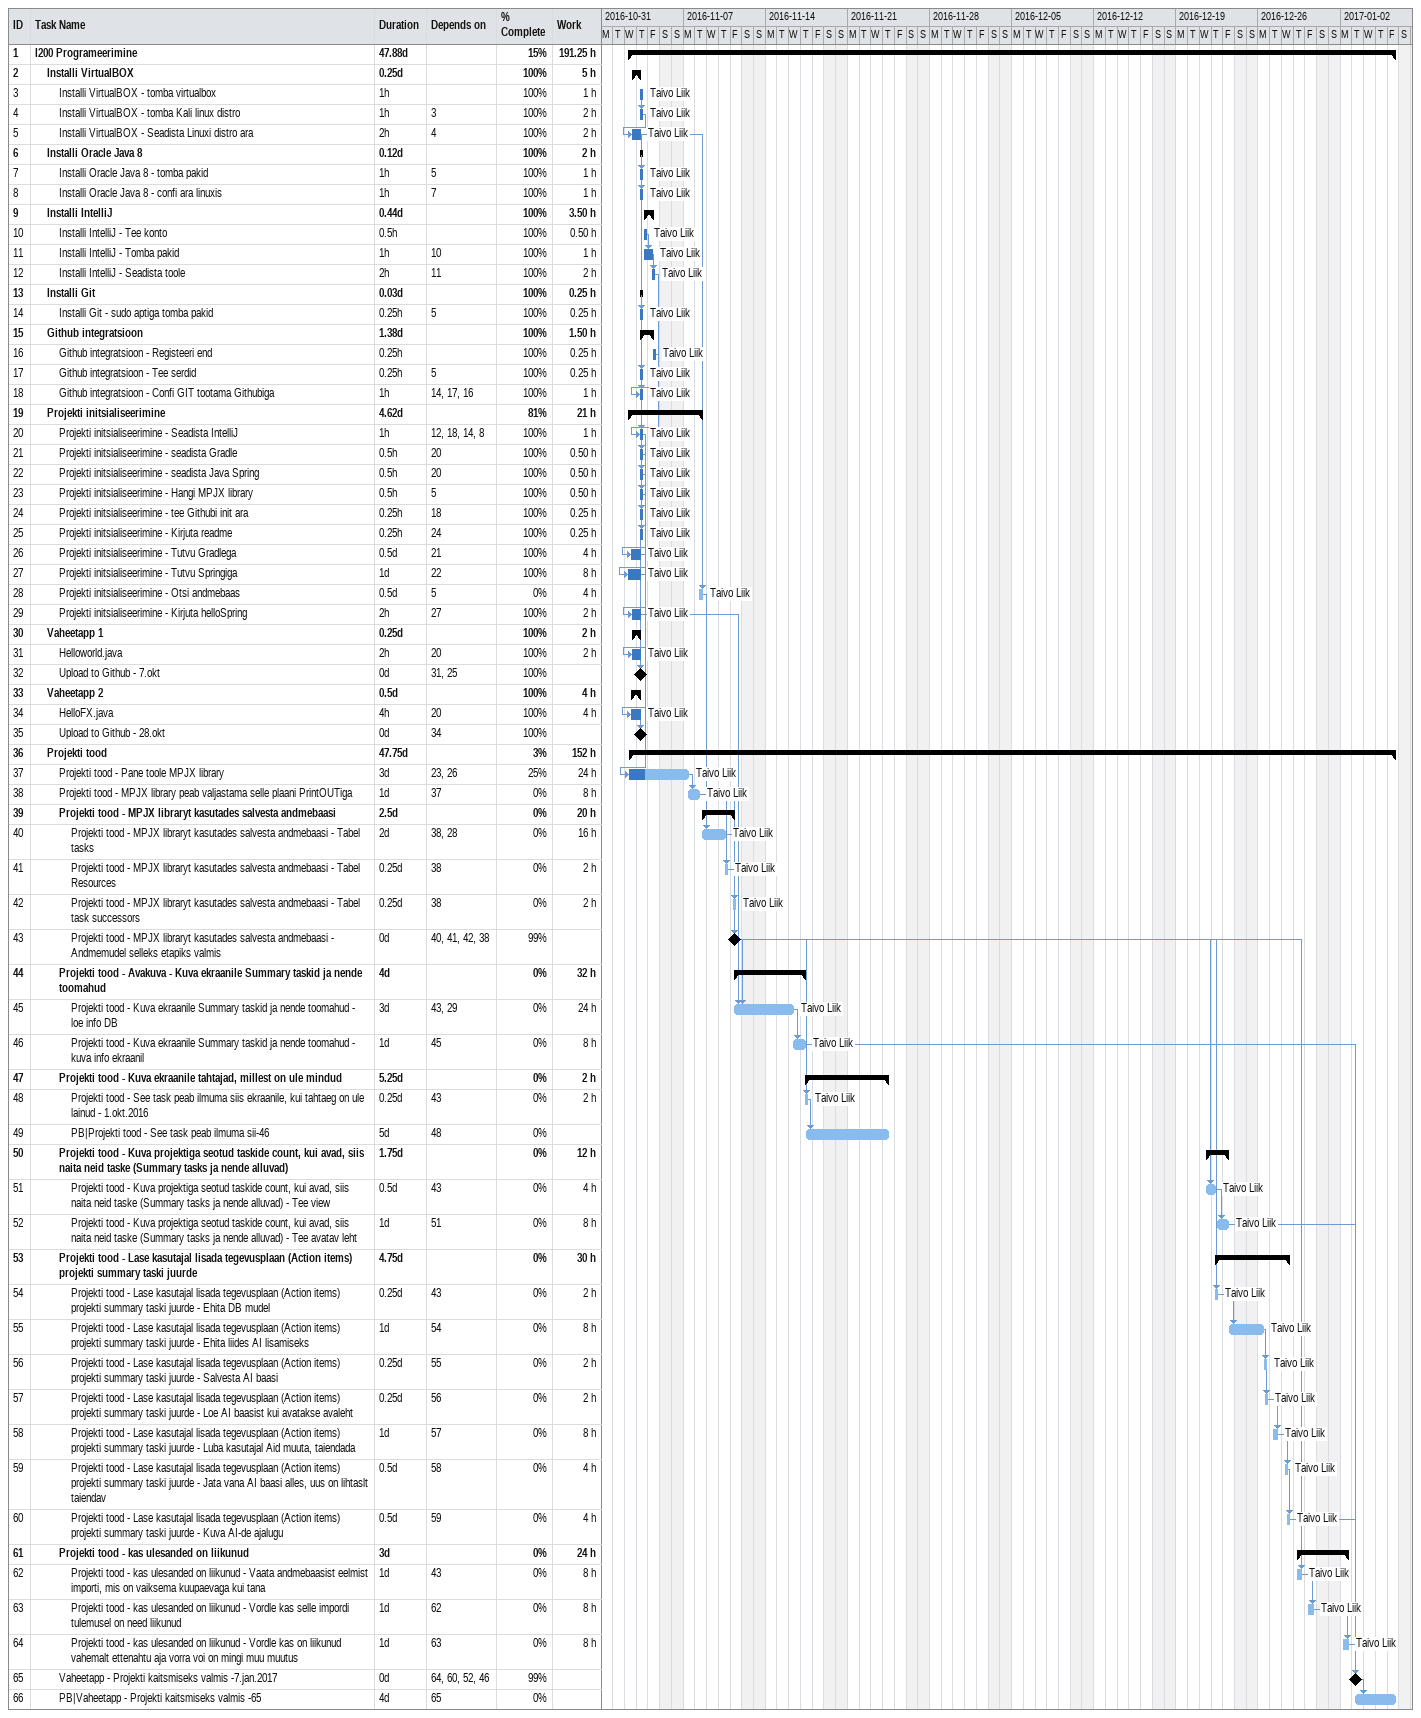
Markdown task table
| ID | Level | Task | Duration | Start | Finish | Predecessors | Resources | % complete | Work (h) |
|---|---|---|---|---|---|---|---|---|---|
| 1 | 1 | **I200 Programeerimine** | 47.88d | 2016-11-02 | 2017-01-06 |  |  | 15 | 191.25 |
| 2 | 2 | **Installi VirtualBOX** | 0.25d | 2016-11-02 | 2016-11-03 |  |  | 100 | 5 |
| 3 | 3 | Installi VirtualBOX - tomba virtualbox | 1h | 2016-11-03 | 2016-11-03 |  | Taivo Liik | 100 | 1 |
| 4 | 3 | Installi VirtualBOX - tomba Kali linux distro | 1h | 2016-11-03 | 2016-11-03 | 3 | Taivo Liik | 100 | 2 |
| 5 | 3 | Installi VirtualBOX - Seadista Linuxi distro ara | 2h | 2016-11-02 | 2016-11-03 | 4 | Taivo Liik | 100 | 2 |
| 6 | 2 | **Installi Oracle Java 8** | 0.12d | 2016-11-03 | 2016-11-03 |  |  | 100 | 2 |
| 7 | 3 | Installi Oracle Java 8 - tomba pakid | 1h | 2016-11-03 | 2016-11-03 | 5 | Taivo Liik | 100 | 1 |
| 8 | 3 | Installi Oracle Java 8 - confi ara linuxis | 1h | 2016-11-03 | 2016-11-03 | 7 | Taivo Liik | 100 | 1 |
| 9 | 2 | **Installi IntelliJ** | 0.44d | 2016-11-03 | 2016-11-04 |  |  | 100 | 3.50 |
| 10 | 3 | Installi IntelliJ - Tee konto | 0.5h | 2016-11-03 | 2016-11-03 |  | Taivo Liik | 100 | 0.50 |
| 11 | 3 | Installi IntelliJ - Tomba pakid | 1h | 2016-11-03 | 2016-11-04 | 10 | Taivo Liik | 100 | 1 |
| 12 | 3 | Installi IntelliJ - Seadista toole | 2h | 2016-11-04 | 2016-11-04 | 11 | Taivo Liik | 100 | 2 |
| 13 | 2 | **Installi Git** | 0.03d | 2016-11-03 | 2016-11-03 |  |  | 100 | 0.25 |
| 14 | 3 | Installi Git - sudo aptiga tomba pakid | 0.25h | 2016-11-03 | 2016-11-03 | 5 | Taivo Liik | 100 | 0.25 |
| 15 | 2 | **Github integratsioon** | 1.38d | 2016-11-03 | 2016-11-04 |  |  | 100 | 1.50 |
| 16 | 3 | Github integratsioon - Registeeri end | 0.25h | 2016-11-04 | 2016-11-04 |  | Taivo Liik | 100 | 0.25 |
| 17 | 3 | Github integratsioon - Tee serdid | 0.25h | 2016-11-03 | 2016-11-03 | 5 | Taivo Liik | 100 | 0.25 |
| 18 | 3 | Github integratsioon - Confi GIT tootama Githubiga | 1h | 2016-11-03 | 2016-11-03 | 14, 17, 16 | Taivo Liik | 100 | 1 |
| 19 | 2 | **Projekti initsialiseerimine** | 4.62d | 2016-11-02 | 2016-11-08 |  |  | 81 | 21 |
| 20 | 3 | Projekti initsialiseerimine - Seadista IntelliJ | 1h | 2016-11-03 | 2016-11-03 | 12, 18, 14, 8 | Taivo Liik | 100 | 1 |
| 21 | 3 | Projekti initsialiseerimine - seadista Gradle | 0.5h | 2016-11-03 | 2016-11-03 | 20 | Taivo Liik | 100 | 0.50 |
| 22 | 3 | Projekti initsialiseerimine - seadista Java Spring | 0.5h | 2016-11-03 | 2016-11-03 | 20 | Taivo Liik | 100 | 0.50 |
| 23 | 3 | Projekti initsialiseerimine - Hangi MPJX library | 0.5h | 2016-11-03 | 2016-11-03 | 5 | Taivo Liik | 100 | 0.50 |
| 24 | 3 | Projekti initsialiseerimine - tee Githubi init ara | 0.25h | 2016-11-03 | 2016-11-03 | 18 | Taivo Liik | 100 | 0.25 |
| 25 | 3 | Projekti initsialiseerimine - Kirjuta readme | 0.25h | 2016-11-03 | 2016-11-03 | 24 | Taivo Liik | 100 | 0.25 |
| 26 | 3 | Projekti initsialiseerimine - Tutvu Gradlega | 0.5d | 2016-11-02 | 2016-11-03 | 21 | Taivo Liik | 100 | 4 |
| 27 | 3 | Projekti initsialiseerimine - Tutvu Springiga | 1d | 2016-11-02 | 2016-11-03 | 22 | Taivo Liik | 100 | 8 |
| 28 | 3 | Projekti initsialiseerimine - Otsi andmebaas | 0.5d | 2016-11-08 | 2016-11-08 | 5 | Taivo Liik | 0 | 4 |
| 29 | 3 | Projekti initsialiseerimine - Kirjuta helloSpring | 2h | 2016-11-02 | 2016-11-03 | 27 | Taivo Liik | 100 | 2 |
| 30 | 2 | **Vaheetapp 1** | 0.25d | 2016-11-02 | 2016-11-03 |  |  | 100 | 2 |
| 31 | 3 | Helloworld.java | 2h | 2016-11-02 | 2016-11-03 | 20 | Taivo Liik | 100 | 2 |
| 32 | 3 | Upload to Github - 7.okt | 0d | 2016-11-03 | 2016-11-03 | 31, 25 |  | 100 |  |
| 33 | 2 | **Vaheetapp 2** | 0.5d | 2016-11-02 | 2016-11-03 |  |  | 100 | 4 |
| 34 | 3 | HelloFX.java | 4h | 2016-11-02 | 2016-11-03 | 20 | Taivo Liik | 100 | 4 |
| 35 | 3 | Upload to Github - 28.okt | 0d | 2016-11-03 | 2016-11-03 | 34 |  | 100 |  |
| 36 | 2 | **Projekti tood** | 47.75d | 2016-11-02 | 2017-01-06 |  |  | 3 | 152 |
| 37 | 3 | Projekti tood - Pane toole MPJX library | 3d | 2016-11-02 | 2016-11-07 | 23, 26 | Taivo Liik | 25 | 24 |
| 38 | 3 | Projekti tood - MPJX library peab valjastama selle plaani PrintOUTiga | 1d | 2016-11-07 | 2016-11-08 | 37 | Taivo Liik | 0 | 8 |
| 39 | 3 | **Projekti tood - MPJX libraryt kasutades salvesta andmebaasi** | 2.5d | 2016-11-08 | 2016-11-11 |  |  | 0 | 20 |
| 40 | 4 | Projekti tood - MPJX libraryt kasutades salvesta andmebaasi - Tabel tasks | 2d | 2016-11-08 | 2016-11-10 | 38, 28 | Taivo Liik | 0 | 16 |
| 41 | 4 | Projekti tood - MPJX libraryt kasutades salvesta andmebaasi - Tabel Resources | 0.25d | 2016-11-10 | 2016-11-10 | 38 | Taivo Liik | 0 | 2 |
| 42 | 4 | Projekti tood - MPJX libraryt kasutades salvesta andmebaasi - Tabel task successors | 0.25d | 2016-11-11 | 2016-11-11 | 38 | Taivo Liik | 0 | 2 |
| 43 | 4 | Projekti tood - MPJX libraryt kasutades salvesta andmebaasi - Andmemudel selleks etapiks valmis | 0d | 2016-11-11 | 2016-11-11 | 40, 41, 42, 38 |  | 99 |  |
| 44 | 3 | **Projekti tood - Avakuva - Kuva ekraanile Summary taskid ja nende toomahud** | 4d | 2016-11-11 | 2016-11-17 |  |  | 0 | 32 |
| 45 | 4 | Projekti tood - Kuva ekraanile Summary taskid ja nende toomahud - loe info DB | 3d | 2016-11-11 | 2016-11-16 | 43, 29 | Taivo Liik | 0 | 24 |
| 46 | 4 | Projekti tood - Kuva ekraanile Summary taskid ja nende toomahud - kuva info ekraanil | 1d | 2016-11-16 | 2016-11-17 | 45 | Taivo Liik | 0 | 8 |
| 47 | 3 | **Projekti tood - Kuva ekraanile tahtajad, millest on ule mindud** | 5.25d | 2016-11-17 | 2016-11-24 |  |  | 0 | 2 |
| 48 | 4 | Projekti tood - See task peab ilmuma siis ekraanile, kui tahtaeg on ule lainud - 1.okt.2016 | 0.25d | 2016-11-17 | 2016-11-17 | 43 | Taivo Liik | 0 | 2 |
| 49 | 4 | PB\|Projekti tood - See task peab ilmuma sii-46 | 5d | 2016-11-17 | 2016-11-24 | 48 |  | 0 |  |
| 50 | 3 | **Projekti tood - Kuva projektiga seotud taskide count, kui avad, siis naita neid taske (Summary tasks ja nende alluvad)** | 1.75d | 2016-12-21 | 2016-12-23 |  |  | 0 | 12 |
| 51 | 4 | Projekti tood - Kuva projektiga seotud taskide count, kui avad, siis naita neid taske (Summary tasks ja nende alluvad) - Tee view | 0.5d | 2016-12-21 | 2016-12-22 | 43 | Taivo Liik | 0 | 4 |
| 52 | 4 | Projekti tood - Kuva projektiga seotud taskide count, kui avad, siis naita neid taske (Summary tasks ja nende alluvad) - Tee avatav leht | 1d | 2016-12-22 | 2016-12-23 | 51 | Taivo Liik | 0 | 8 |
| 53 | 3 | **Projekti tood - Lase kasutajal lisada tegevusplaan (Action items) projekti summary taski juurde** | 4.75d | 2016-12-22 | 2016-12-28 |  |  | 0 | 30 |
| 54 | 4 | Projekti tood - Lase kasutajal lisada tegevusplaan (Action items) projekti summary taski juurde - Ehita DB mudel | 0.25d | 2016-12-22 | 2016-12-22 | 43 | Taivo Liik | 0 | 2 |
| 55 | 4 | Projekti tood - Lase kasutajal lisada tegevusplaan (Action items) projekti summary taski juurde - Ehita liides AI lisamiseks | 1d | 2016-12-23 | 2016-12-26 | 54 | Taivo Liik | 0 | 8 |
| 56 | 4 | Projekti tood - Lase kasutajal lisada tegevusplaan (Action items) projekti summary taski juurde - Salvesta AI baasi | 0.25d | 2016-12-26 | 2016-12-26 | 55 | Taivo Liik | 0 | 2 |
| 57 | 4 | Projekti tood - Lase kasutajal lisada tegevusplaan (Action items) projekti summary taski juurde - Loe AI baasist kui avatakse avaleht | 0.25d | 2016-12-26 | 2016-12-26 | 56 | Taivo Liik | 0 | 2 |
| 58 | 4 | Projekti tood - Lase kasutajal lisada tegevusplaan (Action items) projekti summary taski juurde - Luba kasutajal Aid muuta, taiendada | 1d | 2016-12-27 | 2016-12-27 | 57 | Taivo Liik | 0 | 8 |
| 59 | 4 | Projekti tood - Lase kasutajal lisada tegevusplaan (Action items) projekti summary taski juurde - Jata vana AI baasi alles, uus on lihtaslt taiendav | 0.5d | 2016-12-28 | 2016-12-28 | 58 | Taivo Liik | 0 | 4 |
| 60 | 4 | Projekti tood - Lase kasutajal lisada tegevusplaan (Action items) projekti summary taski juurde - Kuva AI-de ajalugu | 0.5d | 2016-12-28 | 2016-12-28 | 59 | Taivo Liik | 0 | 4 |
| 61 | 3 | **Projekti tood - kas ulesanded on liikunud** | 3d | 2016-12-29 | 2017-01-02 |  |  | 0 | 24 |
| 62 | 4 | Projekti tood - kas ulesanded on liikunud - Vaata andmebaasist eelmist importi, mis on vaiksema kuupaevaga kui tana | 1d | 2016-12-29 | 2016-12-29 | 43 | Taivo Liik | 0 | 8 |
| 63 | 4 | Projekti tood - kas ulesanded on liikunud - Vordle kas selle impordi tulemusel on need liikunud | 1d | 2016-12-30 | 2016-12-30 | 62 | Taivo Liik | 0 | 8 |
| 64 | 4 | Projekti tood - kas ulesanded on liikunud - Vordle kas on liikunud vahemalt ettenahtu aja vorra voi on mingi muu muutus | 1d | 2017-01-02 | 2017-01-02 | 63 | Taivo Liik | 0 | 8 |
| 65 | 3 | Vaheetapp - Projekti kaitsmiseks valmis -7.jan.2017 | 0d | 2017-01-03 | 2017-01-03 | 64, 60, 52, 46 |  | 99 |  |
| 66 | 3 | PB\|Vaheetapp - Projekti kaitsmiseks valmis -65 | 4d | 2017-01-03 | 2017-01-06 | 65 |  | 0 |  |
